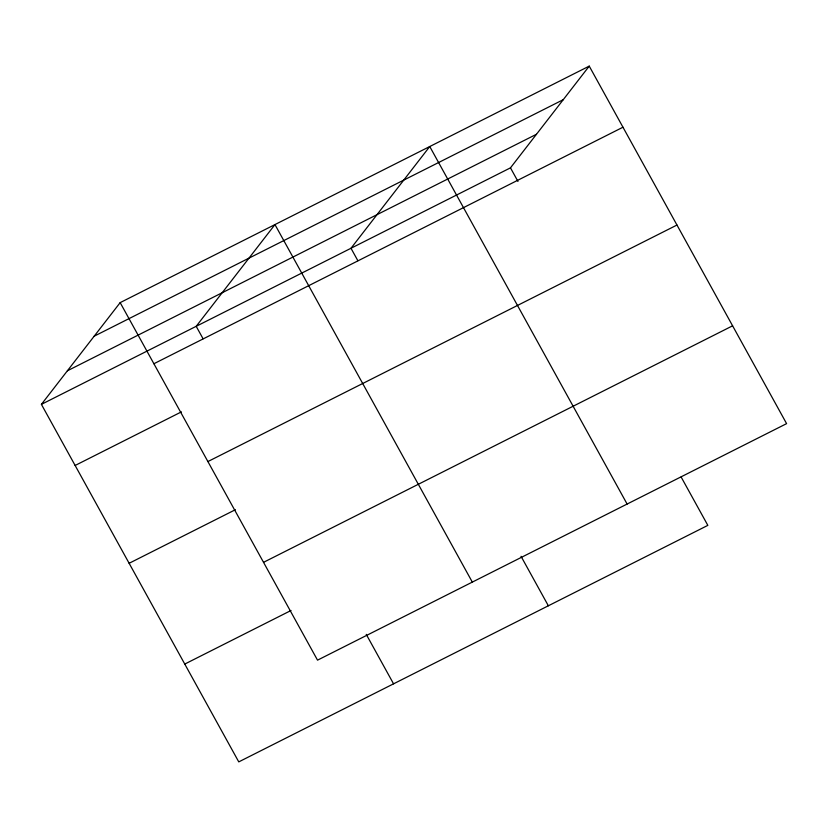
<?xml version="1.0" encoding="UTF-8"?>
<svg xmlns="http://www.w3.org/2000/svg" width="828" height="828" viewBox="0 0 828 828"><rect width="100%" height="100%" fill="white"/><g stroke="black" fill="none" stroke-linecap="round" stroke-linejoin="round"><path stroke-width="1.24" d="M681.144 477.021L707.836 525.366L238.764 761.884L41.4 404.364L120.163 302.634L589.236 66.116L786.6 423.636L317.528 660.154L120.163 302.634M41.4 404.364L510.472 167.846L589.236 66.116M94.175 336.199L563.247 99.681M67.389 370.789L536.461 134.271M153.894 363.74L622.966 127.222M75.131 465.471L181.404 411.878M207.9 461.558L676.962 225.04M129.127 563.288L235.411 509.696M263.532 562.336L732.604 325.818M184.768 664.066L291.042 610.484M510.472 167.846L517.966 181.425M627.117 504.055L429.753 146.525L350.989 248.265L357.862 260.706M521.04 556.312L548.353 605.785M472.322 582.105L274.958 224.574L196.195 326.315L203.067 338.755M366.245 634.362L393.559 683.835"/></g></svg>
